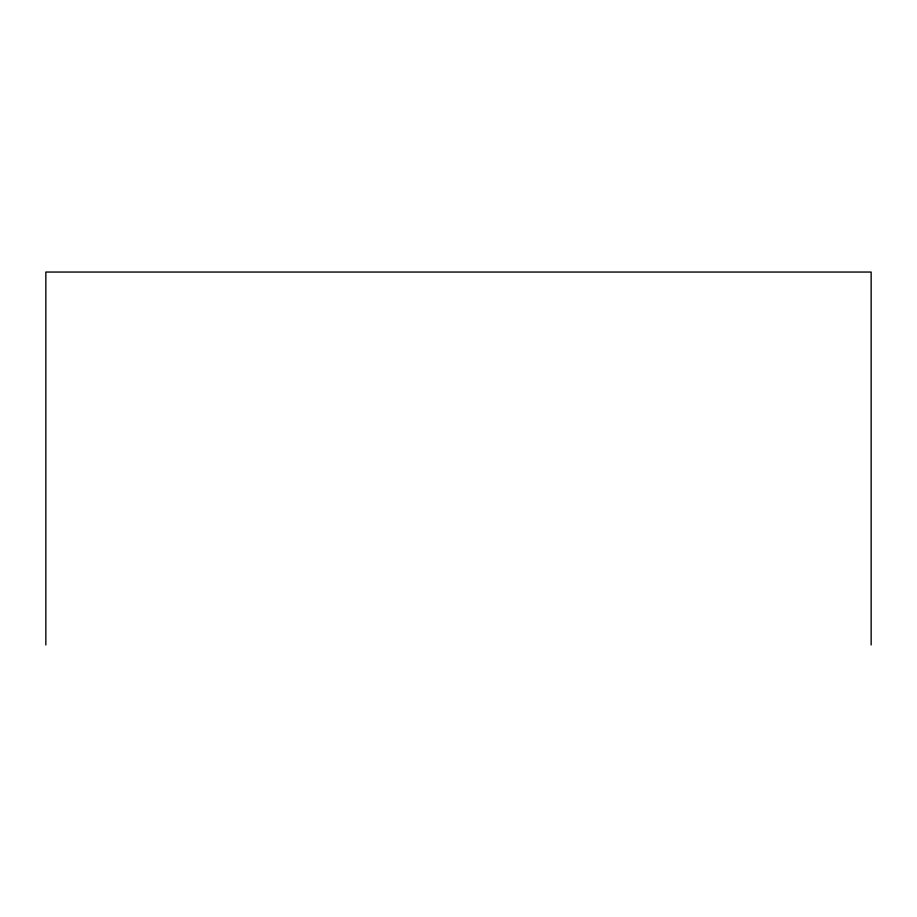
<?xml version="1.0" encoding="UTF-8"?>
<svg xmlns="http://www.w3.org/2000/svg" width="917" height="917" viewBox="0 0 917 917"><rect width="100%" height="100%" fill="white"/><g stroke="black" fill="none" stroke-linecap="round" stroke-linejoin="round"><path stroke-width="1.38" d="M871.15 644.949L871.15 272.051L45.85 272.051L45.85 644.949"/></g></svg>
